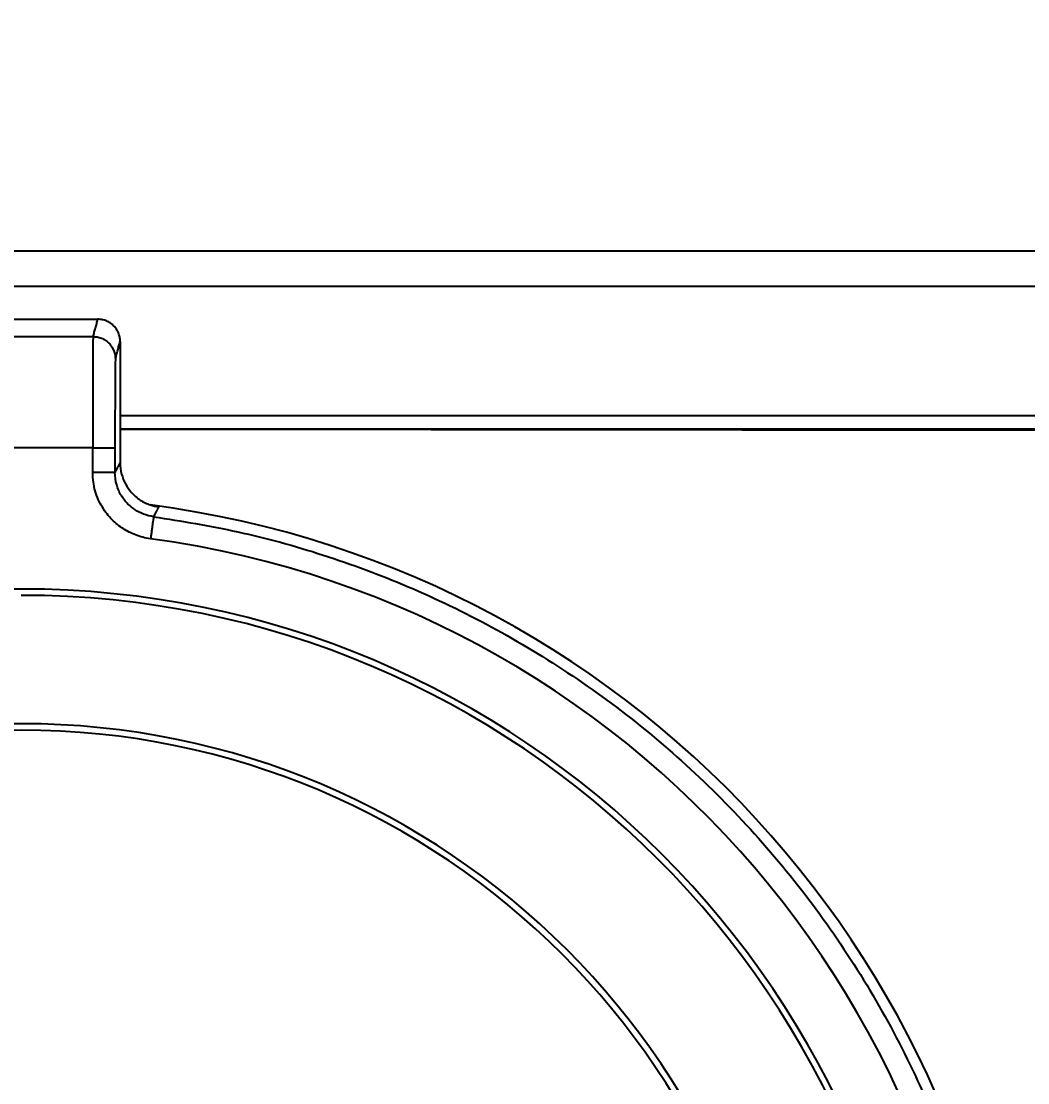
# Model space of a CAD drawing. Header units: millimetres. Extents: x 19741 to 22117, y -10160 to -6800.
# Drawn here: x 21620.58 to 21643.16, y -8803.24 to -8779.41 of the extents above; entities that cross this region are included whole.
import ezdxf

# ---------------------------------------------------------------- set-up
doc = ezdxf.new("R2010")
doc.units = ezdxf.units.MM
doc.styles.add('ARIAL', font='arial.ttf')
doc.dimstyles.get("Standard").update_dxf_attribs({"dimtxt": 15, "dimasz": 15, "dimexe": 0.18, "dimexo": 0.0625, "dimgap": 4, "dimtad": 0, "dimdec": 1, "dimdsep": 46, "dimtxsty": 'ARIAL', "dimcen": 0, "dimclrd": 5, "dimclre": 5, "dimclrt": 5, "dimadec": 0, "dimazin": 0, "dimtfac": 1, "dimtdec": 1, "dimtofl": 0, "dimtmove": 0, "dimatfit": 3, "dimfxl": 1, "dimtolj": 1, "dimtzin": 0, "dimarcsym": 0})

# ---------------------------------------------------------------- blocks, each defined once
blk = doc.blocks.new('*D125')
at = {"color": 5, "lineweight": -2, "transparency": 16777216}
for p, q in [((21702.253, -8779.476), (21702.253, -8906.67)), ((21551.093, -8797.165), (21551.093, -8906.67)), ((21551.093, -8906.49), (21528.434, -8906.49)), ((21687.253, -8906.49), (21566.093, -8906.49))]:
    blk.add_line(p, q, dxfattribs=at)
at = {"color": 5, "transparency": 16777216}
for points in [[(21566.093, -8903.99), (21566.093, -8908.99), (21551.093, -8906.49)], [(21687.253, -8903.99), (21687.253, -8908.99), (21702.253, -8906.49)]]:
    blk.add_solid(points, dxfattribs=at)
at = {"layer": 'Defpoints', "color": 0, "transparency": 16777216}
for p in [(21702.253, -8779.414), (21551.093, -8797.103), (21702.253, -8906.49)]:
    blk.add_point(p, dxfattribs=at)
at = {"color": 5, "transparency": 16777216, "insert": (21499.909, -8906.49), "char_height": 15, "attachment_point": 5, "style": 'ARIAL'}
blk.add_mtext('\\A1;151.2', dxfattribs=at)

msp = doc.modelspace()

# ---------------------------------------------------------------- linework, layer by layer
at = {"linetype": 'Continuous'}
for p, q in [((21572.432, -8784.563), (21658.132, -8784.563)), ((21572.432, -8785.363), (21658.132, -8785.363)), ((21622.797, -8788.263), (21658.132, -8788.263)), ((21622.797, -8788.563), (21658.132, -8788.563)), ((21622.797, -8788.571), (21657.952, -8788.609))]:
    msp.add_line(p, q, dxfattribs=at)
for radius, start, end in [(22.407, 277.6472, 82.5862), (21.655, 97.7002, 82.2998), (20.333, 90, 270), (20.333, 270, 90), (20.191, 270, 90), (17.31, 90, 180), (17.165, 90, 270), (17.31, 270, 90), (17.165, 270, 90)]:
    msp.add_arc((21620.578, -8812.489), radius, start, end, dxfattribs=at)
for points, degree in [([(21618.859, -8786.102), (21622.297, -8786.102)], 1), ([(21622.191, -8786.492), (21622.297, -8786.102)], 1), ([(21618.965, -8786.492), (21622.191, -8786.492)], 1), ([(21622.691, -8786.992), (21622.797, -8786.602)], 1), ([(21622.797, -8786.602), (21622.797, -8789.322)], 1), ([(21622.181, -8788.991), (21618.975, -8788.991)], 1), ([(21622.181, -8789.542), (21622.181, -8788.991)], 1), ([(21622.681, -8788.991), (21622.681, -8789.542)], 1), ([(21622.681, -8789.542), (21622.69, -8789.525), (21622.708, -8789.491), (21622.736, -8789.439), (21622.765, -8789.383), (21622.786, -8789.343), (21622.797, -8789.322)], 3), ([(21623.48, -8791.029), (21623.357, -8791.012), (21623.132, -8790.951), (21622.861, -8790.81), (21622.617, -8790.617), (21622.387, -8790.334), (21622.221, -8789.962), (21622.181, -8789.688), (21622.181, -8789.542)], 3)]:
    msp.add_open_spline(points, degree=degree, dxfattribs=at)
for points, knots in [([(21622.797, -8786.602), (21622.797, -8786.569), (21622.794, -8786.536), (21622.781, -8786.472), (21622.772, -8786.441), (21622.747, -8786.38), (21622.731, -8786.351), (21622.695, -8786.297), (21622.674, -8786.271), (21622.628, -8786.225), (21622.602, -8786.204), (21622.548, -8786.168), (21622.519, -8786.152), (21622.459, -8786.127), (21622.427, -8786.118), (21622.363, -8786.105), (21622.33, -8786.102), (21622.297, -8786.102)], [0, 0, 0, 0, 0.125, 0.125, 0.25, 0.25, 0.375, 0.375, 0.5, 0.5, 0.625, 0.625, 0.75, 0.75, 0.875, 0.875, 1, 1, 1, 1]), ([(21622.191, -8786.492), (21622.191, -8786.492), (21622.191, -8786.492), (21622.191, -8786.492), (21622.191, -8786.492), (21622.191, -8786.492), (21622.191, -8786.492), (21622.191, -8786.492), (21622.191, -8786.492), (21622.191, -8786.492), (21622.191, -8786.493), (21622.191, -8786.493), (21622.191, -8786.493), (21622.191, -8786.493), (21622.191, -8786.493), (21622.191, -8786.493), (21622.191, -8786.494), (21622.191, -8786.494), (21622.191, -8786.494), (21622.191, -8786.494), (21622.191, -8786.494), (21622.191, -8786.495), (21622.19, -8786.495), (21622.19, -8786.495), (21622.19, -8786.495), (21622.19, -8786.496), (21622.19, -8786.496), (21622.19, -8786.496), (21622.19, -8786.496), (21622.19, -8786.497), (21622.19, -8786.497), (21622.19, -8786.497), (21622.19, -8786.498), (21622.19, -8786.498), (21622.19, -8786.498), (21622.19, -8786.499), (21622.19, -8786.499), (21622.19, -8786.499), (21622.19, -8786.5), (21622.19, -8786.5), (21622.19, -8786.5), (21622.19, -8786.501), (21622.19, -8786.501), (21622.19, -8786.502), (21622.19, -8786.502), (21622.19, -8786.503), (21622.19, -8786.503), (21622.19, -8786.503), (21622.19, -8786.504), (21622.19, -8786.504), (21622.19, -8786.505), (21622.19, -8786.505), (21622.19, -8786.505), (21622.19, -8786.506), (21622.19, -8786.506), (21622.19, -8786.507), (21622.19, -8786.507), (21622.19, -8786.508), (21622.19, -8786.508), (21622.19, -8786.509), (21622.19, -8786.509), (21622.19, -8786.51), (21622.19, -8786.511), (21622.19, -8786.511), (21622.19, -8786.512), (21622.19, -8786.512), (21622.19, -8786.513), (21622.19, -8786.514), (21622.19, -8786.514), (21622.19, -8786.515), (21622.19, -8786.515), (21622.19, -8786.516), (21622.189, -8786.516), (21622.189, -8786.517), (21622.189, -8786.518), (21622.189, -8786.518), (21622.189, -8786.519), (21622.189, -8786.52), (21622.189, -8786.52), (21622.189, -8786.521), (21622.189, -8786.522), (21622.189, -8786.522), (21622.189, -8786.523), (21622.189, -8786.524), (21622.189, -8786.524), (21622.189, -8786.525), (21622.189, -8786.526), (21622.189, -8786.527), (21622.189, -8786.527), (21622.189, -8786.528), (21622.189, -8786.529), (21622.189, -8786.53), (21622.189, -8786.53), (21622.189, -8786.531), (21622.189, -8786.532), (21622.189, -8786.533), (21622.189, -8786.533), (21622.189, -8786.534), (21622.189, -8786.535), (21622.189, -8786.536), (21622.189, -8786.537), (21622.189, -8786.538), (21622.189, -8786.538), (21622.189, -8786.539), (21622.189, -8786.54), (21622.189, -8786.541), (21622.189, -8786.542), (21622.189, -8786.543), (21622.189, -8786.544), (21622.189, -8786.545), (21622.189, -8786.545), (21622.189, -8786.547), (21622.189, -8786.547), (21622.189, -8786.548), (21622.189, -8786.549), (21622.189, -8786.55), (21622.189, -8786.551), (21622.189, -8786.552), (21622.189, -8786.553), (21622.189, -8786.554), (21622.189, -8786.555), (21622.189, -8786.556), (21622.189, -8786.557), (21622.188, -8786.558), (21622.188, -8786.559), (21622.188, -8786.56), (21622.188, -8786.561), (21622.188, -8786.562), (21622.188, -8786.563), (21622.188, -8786.564), (21622.188, -8786.565), (21622.188, -8786.566), (21622.188, -8786.567), (21622.188, -8786.568), (21622.188, -8786.569), (21622.188, -8786.571), (21622.188, -8786.571), (21622.188, -8786.573), (21622.188, -8786.574), (21622.188, -8786.575), (21622.188, -8786.576), (21622.188, -8786.577), (21622.188, -8786.578), (21622.188, -8786.58), (21622.188, -8786.58), (21622.188, -8786.582), (21622.188, -8786.583), (21622.188, -8786.584), (21622.188, -8786.585), (21622.188, -8786.587), (21622.188, -8786.587), (21622.188, -8786.589), (21622.188, -8786.59), (21622.188, -8786.591), (21622.188, -8786.592), (21622.188, -8786.594), (21622.188, -8786.595), (21622.188, -8786.596), (21622.188, -8786.597), (21622.188, -8786.599), (21622.188, -8786.6), (21622.188, -8786.601), (21622.188, -8786.602), (21622.188, -8786.604), (21622.188, -8786.605), (21622.188, -8786.607), (21622.188, -8786.608), (21622.188, -8786.609), (21622.188, -8786.61), (21622.188, -8786.612), (21622.188, -8786.613), (21622.188, -8786.615), (21622.188, -8786.616), (21622.188, -8786.617), (21622.188, -8786.618), (21622.187, -8786.62), (21622.187, -8786.621), (21622.187, -8786.623), (21622.187, -8786.624), (21622.187, -8786.626), (21622.187, -8786.627), (21622.187, -8786.629), (21622.187, -8786.629), (21622.187, -8786.631), (21622.187, -8786.632), (21622.187, -8786.634), (21622.187, -8786.635), (21622.187, -8786.637), (21622.187, -8786.638), (21622.187, -8786.64), (21622.187, -8786.641), (21622.187, -8786.643), (21622.187, -8786.644), (21622.187, -8786.646), (21622.187, -8786.647), (21622.187, -8786.649), (21622.187, -8786.65), (21622.187, -8786.652), (21622.187, -8786.653), (21622.187, -8786.655), (21622.187, -8786.656), (21622.187, -8786.659), (21622.187, -8786.66), (21622.187, -8786.662), (21622.187, -8786.663), (21622.187, -8786.665), (21622.187, -8786.666), (21622.187, -8786.668), (21622.187, -8786.669), (21622.187, -8786.671), (21622.187, -8786.672), (21622.187, -8786.675), (21622.187, -8786.676), (21622.187, -8786.678), (21622.187, -8786.679), (21622.187, -8786.681), (21622.187, -8786.682), (21622.187, -8786.685), (21622.187, -8786.686), (21622.187, -8786.688), (21622.187, -8786.689), (21622.187, -8786.691), (21622.187, -8786.693), (21622.187, -8786.695), (21622.187, -8786.696), (21622.187, -8786.698), (21622.187, -8786.699), (21622.187, -8786.702), (21622.187, -8786.703), (21622.186, -8786.705), (21622.186, -8786.707), (21622.186, -8786.709), (21622.186, -8786.71), (21622.186, -8786.712), (21622.186, -8786.714), (21622.186, -8786.716), (21622.186, -8786.717), (21622.186, -8786.72), (21622.186, -8786.721), (21622.186, -8786.723), (21622.186, -8786.725), (21622.186, -8786.727), (21622.186, -8786.728), (21622.186, -8786.731), (21622.186, -8786.732), (21622.186, -8786.735), (21622.186, -8786.736), (21622.186, -8786.738), (21622.186, -8786.74), (21622.186, -8786.742), (21622.186, -8786.743), (21622.186, -8786.746), (21622.186, -8786.747), (21622.186, -8786.75), (21622.186, -8786.751), (21622.186, -8786.754), (21622.186, -8786.755), (21622.186, -8786.758), (21622.186, -8786.759), (21622.186, -8786.762), (21622.186, -8786.763), (21622.186, -8786.766), (21622.186, -8786.767), (21622.186, -8786.77), (21622.186, -8786.771), (21622.186, -8786.774), (21622.186, -8786.775), (21622.186, -8786.778), (21622.186, -8786.779), (21622.186, -8786.782), (21622.186, -8786.783), (21622.186, -8786.786), (21622.186, -8786.787), (21622.186, -8786.79), (21622.186, -8786.791), (21622.186, -8786.794), (21622.186, -8786.795), (21622.186, -8786.798), (21622.186, -8786.8), (21622.186, -8786.802), (21622.186, -8786.804), (21622.186, -8786.807), (21622.186, -8786.808), (21622.186, -8786.811), (21622.186, -8786.812), (21622.186, -8786.815), (21622.186, -8786.817), (21622.185, -8786.82), (21622.185, -8786.821), (21622.185, -8786.824), (21622.185, -8786.825), (21622.185, -8786.828), (21622.185, -8786.83), (21622.185, -8786.833), (21622.185, -8786.834), (21622.185, -8786.837), (21622.185, -8786.839), (21622.185, -8786.842), (21622.185, -8786.843), (21622.185, -8786.846), (21622.185, -8786.848), (21622.185, -8786.851), (21622.185, -8786.852), (21622.185, -8786.855), (21622.185, -8786.857), (21622.185, -8786.86), (21622.185, -8786.861), (21622.185, -8786.864), (21622.185, -8786.866), (21622.185, -8786.869), (21622.185, -8786.87), (21622.185, -8786.873), (21622.185, -8786.875), (21622.185, -8786.878), (21622.185, -8786.88), (21622.185, -8786.883), (21622.185, -8786.884), (21622.185, -8786.887), (21622.185, -8786.889), (21622.185, -8786.892), (21622.185, -8786.894), (21622.185, -8786.897), (21622.185, -8786.899), (21622.185, -8786.902), (21622.185, -8786.903), (21622.185, -8786.907), (21622.185, -8786.908), (21622.185, -8786.911), (21622.185, -8786.913), (21622.185, -8786.916), (21622.185, -8786.918), (21622.185, -8786.921), (21622.185, -8786.923), (21622.185, -8786.926), (21622.185, -8786.928), (21622.185, -8786.931), (21622.185, -8786.933), (21622.185, -8786.936), (21622.185, -8786.938), (21622.185, -8786.941), (21622.185, -8786.943), (21622.185, -8786.946), (21622.185, -8786.948), (21622.185, -8786.951), (21622.185, -8786.953), (21622.185, -8786.956), (21622.185, -8786.958), (21622.185, -8786.961), (21622.184, -8786.963), (21622.184, -8786.966), (21622.184, -8786.968), (21622.184, -8786.972), (21622.184, -8786.973), (21622.184, -8786.977), (21622.184, -8786.978), (21622.184, -8786.982), (21622.184, -8786.984), (21622.184, -8786.987), (21622.184, -8786.989), (21622.184, -8786.992), (21622.184, -8786.994), (21622.184, -8786.998), (21622.184, -8786.999), (21622.184, -8787.003), (21622.184, -8787.005), (21622.184, -8787.008), (21622.184, -8787.01), (21622.184, -8787.014), (21622.184, -8787.015), (21622.184, -8787.019), (21622.184, -8787.021), (21622.184, -8787.024), (21622.184, -8787.026), (21622.184, -8787.03), (21622.184, -8787.032), (21622.184, -8787.035), (21622.184, -8787.037), (21622.184, -8787.041), (21622.184, -8787.042), (21622.184, -8787.046), (21622.184, -8787.048), (21622.184, -8787.052), (21622.184, -8787.053), (21622.184, -8787.057), (21622.184, -8787.059), (21622.184, -8787.063), (21622.184, -8787.065), (21622.184, -8787.068), (21622.184, -8787.07), (21622.184, -8787.074), (21622.184, -8787.076), (21622.184, -8787.079), (21622.184, -8787.081), (21622.184, -8787.085), (21622.184, -8787.087), (21622.184, -8787.091), (21622.184, -8787.093), (21622.184, -8787.096), (21622.184, -8787.098), (21622.184, -8787.102), (21622.184, -8787.104), (21622.184, -8787.108), (21622.184, -8787.11), (21622.184, -8787.114), (21622.184, -8787.116), (21622.184, -8787.119), (21622.184, -8787.121), (21622.184, -8787.125), (21622.184, -8787.127), (21622.184, -8787.131), (21622.184, -8787.133), (21622.184, -8787.137), (21622.184, -8787.139), (21622.184, -8787.143), (21622.184, -8787.145), (21622.183, -8787.149), (21622.183, -8787.151), (21622.183, -8787.155), (21622.183, -8787.157), (21622.183, -8787.16), (21622.183, -8787.162), (21622.183, -8787.166), (21622.183, -8787.168), (21622.183, -8787.172), (21622.183, -8787.174), (21622.183, -8787.178), (21622.183, -8787.18), (21622.183, -8787.184), (21622.183, -8787.186), (21622.183, -8787.191), (21622.183, -8787.193), (21622.183, -8787.197), (21622.183, -8787.199), (21622.183, -8787.203), (21622.183, -8787.205), (21622.183, -8787.209), (21622.183, -8787.211), (21622.183, -8787.215), (21622.183, -8787.217), (21622.183, -8787.221), (21622.183, -8787.223), (21622.183, -8787.227), (21622.183, -8787.229), (21622.183, -8787.233), (21622.183, -8787.236), (21622.183, -8787.24), (21622.183, -8787.242), (21622.183, -8787.246), (21622.183, -8787.248), (21622.183, -8787.252), (21622.183, -8787.254), (21622.183, -8787.259), (21622.183, -8787.261), (21622.183, -8787.265), (21622.183, -8787.267), (21622.183, -8787.271), (21622.183, -8787.273), (21622.183, -8787.278), (21622.183, -8787.28), (21622.183, -8787.284), (21622.183, -8787.286), (21622.183, -8787.29), (21622.183, -8787.292), (21622.183, -8787.297), (21622.183, -8787.299), (21622.183, -8787.303), (21622.183, -8787.305), (21622.183, -8787.31), (21622.183, -8787.312), (21622.183, -8787.316), (21622.183, -8787.318), (21622.183, -8787.323), (21622.183, -8787.325), (21622.183, -8787.329), (21622.183, -8787.331), (21622.183, -8787.336), (21622.183, -8787.338), (21622.183, -8787.342), (21622.183, -8787.344), (21622.183, -8787.349), (21622.183, -8787.351), (21622.183, -8787.355), (21622.183, -8787.358), (21622.183, -8787.362), (21622.183, -8787.364), (21622.183, -8787.369), (21622.183, -8787.371), (21622.183, -8787.375), (21622.183, -8787.378), (21622.183, -8787.382), (21622.183, -8787.384), (21622.183, -8787.389), (21622.183, -8787.391), (21622.182, -8787.395), (21622.182, -8787.398), (21622.182, -8787.402), (21622.182, -8787.404), (21622.182, -8787.409), (21622.182, -8787.411), (21622.182, -8787.416), (21622.182, -8787.418), (21622.182, -8787.423), (21622.182, -8787.425), (21622.182, -8787.429), (21622.182, -8787.432), (21622.182, -8787.436), (21622.182, -8787.438), (21622.182, -8787.443), (21622.182, -8787.445), (21622.182, -8787.45), (21622.182, -8787.452), (21622.182, -8787.457), (21622.182, -8787.459), (21622.182, -8787.464), (21622.182, -8787.466), (21622.182, -8787.471), (21622.182, -8787.473), (21622.182, -8787.478), (21622.182, -8787.48), (21622.182, -8787.485), (21622.182, -8787.487), (21622.182, -8787.491), (21622.182, -8787.494), (21622.182, -8787.498), (21622.182, -8787.501), (21622.182, -8787.506), (21622.182, -8787.508), (21622.182, -8787.513), (21622.182, -8787.515), (21622.182, -8787.52), (21622.182, -8787.522), (21622.182, -8787.527), (21622.182, -8787.529), (21622.182, -8787.534), (21622.182, -8787.536), (21622.182, -8787.541), (21622.182, -8787.543), (21622.182, -8787.548), (21622.182, -8787.55), (21622.182, -8787.555), (21622.182, -8787.558), (21622.182, -8787.562), (21622.182, -8787.565), (21622.182, -8787.57), (21622.182, -8787.572), (21622.182, -8787.577), (21622.182, -8787.579), (21622.182, -8787.584), (21622.182, -8787.586), (21622.182, -8787.591), (21622.182, -8787.594), (21622.182, -8787.598), (21622.182, -8787.601), (21622.182, -8787.606), (21622.182, -8787.608), (21622.182, -8787.613), (21622.182, -8787.615), (21622.182, -8787.62), (21622.182, -8787.623), (21622.182, -8787.628), (21622.182, -8787.63), (21622.182, -8787.635), (21622.182, -8787.637), (21622.182, -8787.642), (21622.182, -8787.645), (21622.182, -8787.65), (21622.182, -8787.652), (21622.182, -8787.657), (21622.182, -8787.66), (21622.182, -8787.664), (21622.182, -8787.667), (21622.182, -8787.672), (21622.182, -8787.674), (21622.182, -8787.679), (21622.182, -8787.682), (21622.182, -8787.687), (21622.182, -8787.689), (21622.182, -8787.694), (21622.182, -8787.697), (21622.182, -8787.702), (21622.182, -8787.704), (21622.182, -8787.709), (21622.182, -8787.712), (21622.182, -8787.717), (21622.182, -8787.719), (21622.182, -8787.724), (21622.182, -8787.727), (21622.182, -8787.732), (21622.182, -8787.734), (21622.182, -8787.739), (21622.182, -8787.742), (21622.181, -8787.747), (21622.181, -8787.749), (21622.181, -8787.755), (21622.181, -8787.757), (21622.181, -8787.762), (21622.181, -8787.765), (21622.181, -8787.77), (21622.181, -8787.772), (21622.181, -8787.777), (21622.181, -8787.78), (21622.181, -8787.785), (21622.181, -8787.788), (21622.181, -8787.793), (21622.181, -8787.795), (21622.181, -8787.8), (21622.181, -8787.803), (21622.181, -8787.808), (21622.181, -8787.811), (21622.181, -8787.816), (21622.181, -8787.818), (21622.181, -8787.823), (21622.181, -8787.826), (21622.181, -8787.831), (21622.181, -8787.834), (21622.181, -8787.839), (21622.181, -8787.842), (21622.181, -8787.847), (21622.181, -8787.849), (21622.181, -8787.854), (21622.181, -8787.857), (21622.181, -8787.862), (21622.181, -8787.865), (21622.181, -8787.87), (21622.181, -8787.873), (21622.181, -8787.878), (21622.181, -8787.881), (21622.181, -8787.886), (21622.181, -8787.888), (21622.181, -8787.894), (21622.181, -8787.896), (21622.181, -8787.901), (21622.181, -8787.904), (21622.181, -8787.909), (21622.181, -8787.912), (21622.181, -8787.917), (21622.181, -8787.92), (21622.181, -8787.925), (21622.181, -8787.928), (21622.181, -8787.933), (21622.181, -8787.936), (21622.181, -8787.941), (21622.181, -8787.944), (21622.181, -8787.949), (21622.181, -8787.952), (21622.181, -8787.957), (21622.181, -8787.96), (21622.181, -8787.965), (21622.181, -8787.967), (21622.181, -8787.973), (21622.181, -8787.975), (21622.181, -8787.981), (21622.181, -8787.983), (21622.181, -8787.989), (21622.181, -8787.991), (21622.181, -8787.997), (21622.181, -8788), (21622.181, -8788.005), (21622.181, -8788.008), (21622.181, -8788.013), (21622.181, -8788.016), (21622.181, -8788.021), (21622.181, -8788.024), (21622.181, -8788.029), (21622.181, -8788.032), (21622.181, -8788.037), (21622.181, -8788.04), (21622.181, -8788.045), (21622.181, -8788.048), (21622.181, -8788.053), (21622.181, -8788.056), (21622.181, -8788.061), (21622.181, -8788.064), (21622.181, -8788.07), (21622.181, -8788.072), (21622.181, -8788.078), (21622.181, -8788.08), (21622.181, -8788.086), (21622.181, -8788.089), (21622.181, -8788.094), (21622.181, -8788.097), (21622.181, -8788.102), (21622.181, -8788.105), (21622.181, -8788.11), (21622.181, -8788.113), (21622.181, -8788.118), (21622.181, -8788.121), (21622.181, -8788.127), (21622.181, -8788.129), (21622.181, -8788.135), (21622.181, -8788.138), (21622.181, -8788.143), (21622.181, -8788.146), (21622.181, -8788.151), (21622.181, -8788.154), (21622.181, -8788.16), (21622.181, -8788.162), (21622.181, -8788.168), (21622.181, -8788.171), (21622.181, -8788.176), (21622.181, -8788.179), (21622.181, -8788.184), (21622.181, -8788.187), (21622.181, -8788.193), (21622.181, -8788.195), (21622.181, -8788.201), (21622.181, -8788.204), (21622.181, -8788.209), (21622.181, -8788.212), (21622.181, -8788.217), (21622.181, -8788.22), (21622.181, -8788.226), (21622.181, -8788.229), (21622.181, -8788.234), (21622.181, -8788.237), (21622.181, -8788.242), (21622.181, -8788.245), (21622.181, -8788.251), (21622.181, -8788.254), (21622.181, -8788.259), (21622.181, -8788.262), (21622.181, -8788.268), (21622.181, -8788.27), (21622.181, -8788.276), (21622.181, -8788.279), (21622.181, -8788.284), (21622.181, -8788.287), (21622.181, -8788.293), (21622.181, -8788.295), (21622.181, -8788.301), (21622.181, -8788.304), (21622.181, -8788.309), (21622.181, -8788.312), (21622.181, -8788.318), (21622.181, -8788.321), (21622.181, -8788.326), (21622.181, -8788.329), (21622.181, -8788.335), (21622.181, -8788.338), (21622.181, -8788.343), (21622.181, -8788.346), (21622.181, -8788.352), (21622.181, -8788.354), (21622.181, -8788.36), (21622.181, -8788.363), (21622.181, -8788.369), (21622.181, -8788.371), (21622.181, -8788.377), (21622.181, -8788.38), (21622.181, -8788.385), (21622.181, -8788.388), (21622.181, -8788.394), (21622.181, -8788.397), (21622.181, -8788.402), (21622.181, -8788.405), (21622.181, -8788.411), (21622.181, -8788.414), (21622.181, -8788.419), (21622.181, -8788.422), (21622.181, -8788.428), (21622.181, -8788.431), (21622.181, -8788.436), (21622.181, -8788.439), (21622.181, -8788.445), (21622.181, -8788.448), (21622.181, -8788.454), (21622.181, -8788.456), (21622.181, -8788.462), (21622.181, -8788.465), (21622.181, -8788.471), (21622.181, -8788.473), (21622.181, -8788.479), (21622.181, -8788.482), (21622.181, -8788.488), (21622.181, -8788.491), (21622.181, -8788.496), (21622.181, -8788.499), (21622.181, -8788.505), (21622.181, -8788.508), (21622.181, -8788.513), (21622.181, -8788.516), (21622.181, -8788.522), (21622.181, -8788.525), (21622.181, -8788.531), (21622.181, -8788.533), (21622.181, -8788.539), (21622.181, -8788.542), (21622.181, -8788.548), (21622.181, -8788.551), (21622.181, -8788.556), (21622.181, -8788.559), (21622.181, -8788.565), (21622.181, -8788.568), (21622.181, -8788.574), (21622.181, -8788.576), (21622.181, -8788.582), (21622.181, -8788.585), (21622.181, -8788.591), (21622.181, -8788.594), (21622.181, -8788.599), (21622.181, -8788.602), (21622.181, -8788.608), (21622.181, -8788.611), (21622.181, -8788.617), (21622.181, -8788.62), (21622.181, -8788.625), (21622.181, -8788.628), (21622.181, -8788.634), (21622.181, -8788.637), (21622.181, -8788.643), (21622.181, -8788.646), (21622.181, -8788.651), (21622.181, -8788.654), (21622.181, -8788.66), (21622.181, -8788.663), (21622.181, -8788.669), (21622.181, -8788.672), (21622.181, -8788.677), (21622.181, -8788.68), (21622.181, -8788.686), (21622.181, -8788.689), (21622.181, -8788.695), (21622.181, -8788.698), (21622.181, -8788.703), (21622.181, -8788.706), (21622.181, -8788.712), (21622.181, -8788.715), (21622.181, -8788.721), (21622.181, -8788.724), (21622.181, -8788.729), (21622.181, -8788.732), (21622.181, -8788.738), (21622.181, -8788.741), (21622.181, -8788.747), (21622.181, -8788.75), (21622.181, -8788.756), (21622.181, -8788.759), (21622.181, -8788.764), (21622.181, -8788.767), (21622.181, -8788.773), (21622.181, -8788.776), (21622.181, -8788.782), (21622.181, -8788.785), (21622.181, -8788.79), (21622.181, -8788.793), (21622.181, -8788.799), (21622.181, -8788.802), (21622.181, -8788.808), (21622.181, -8788.811), (21622.181, -8788.817), (21622.181, -8788.82), (21622.181, -8788.825), (21622.181, -8788.828), (21622.181, -8788.834), (21622.181, -8788.837), (21622.181, -8788.843), (21622.181, -8788.846), (21622.181, -8788.852), (21622.181, -8788.855), (21622.181, -8788.86), (21622.181, -8788.863), (21622.181, -8788.869), (21622.181, -8788.872), (21622.181, -8788.878), (21622.181, -8788.881), (21622.181, -8788.887), (21622.181, -8788.889), (21622.181, -8788.895), (21622.181, -8788.898), (21622.181, -8788.904), (21622.181, -8788.907), (21622.181, -8788.913), (21622.181, -8788.916), (21622.181, -8788.921), (21622.181, -8788.924), (21622.181, -8788.93), (21622.181, -8788.933), (21622.181, -8788.939), (21622.181, -8788.942), (21622.181, -8788.948), (21622.181, -8788.951), (21622.181, -8788.956), (21622.181, -8788.959), (21622.181, -8788.965), (21622.181, -8788.968), (21622.181, -8788.974), (21622.181, -8788.977), (21622.181, -8788.983), (21622.181, -8788.986), (21622.181, -8788.989), (21622.181, -8788.99), (21622.181, -8788.991)], [0, 0, 0, 0, 0.00097, 0.00097, 0.003215, 0.003215, 0.005461, 0.005461, 0.007707, 0.007707, 0.009954, 0.009954, 0.012201, 0.012201, 0.014449, 0.014449, 0.016697, 0.016697, 0.018946, 0.018946, 0.021196, 0.021196, 0.023445, 0.023445, 0.025696, 0.025696, 0.027947, 0.027947, 0.030198, 0.030198, 0.03245, 0.03245, 0.034702, 0.034702, 0.036954, 0.036954, 0.039207, 0.039207, 0.041461, 0.041461, 0.043714, 0.043714, 0.045968, 0.045968, 0.048222, 0.048222, 0.050477, 0.050477, 0.052731, 0.052731, 0.054986, 0.054986, 0.057242, 0.057242, 0.059497, 0.059497, 0.061753, 0.061753, 0.064008, 0.064008, 0.066264, 0.066264, 0.06852, 0.06852, 0.070777, 0.070777, 0.073033, 0.073033, 0.075289, 0.075289, 0.077546, 0.077546, 0.079802, 0.079802, 0.082059, 0.082059, 0.084315, 0.084315, 0.086572, 0.086572, 0.088828, 0.088828, 0.091085, 0.091085, 0.093341, 0.093341, 0.095597, 0.095597, 0.097853, 0.097853, 0.100109, 0.100109, 0.102365, 0.102365, 0.104621, 0.104621, 0.106876, 0.106876, 0.109132, 0.109132, 0.111387, 0.111387, 0.113642, 0.113642, 0.115896, 0.115896, 0.118151, 0.118151, 0.120405, 0.120405, 0.122659, 0.122659, 0.124912, 0.124912, 0.127165, 0.127165, 0.129418, 0.129418, 0.13167, 0.13167, 0.133922, 0.133922, 0.136174, 0.136174, 0.138425, 0.138425, 0.140676, 0.140676, 0.142926, 0.142926, 0.145176, 0.145176, 0.147425, 0.147425, 0.149674, 0.149674, 0.151922, 0.151922, 0.15417, 0.15417, 0.156417, 0.156417, 0.158663, 0.158663, 0.160909, 0.160909, 0.163154, 0.163154, 0.165399, 0.165399, 0.167643, 0.167643, 0.169886, 0.169886, 0.172129, 0.172129, 0.174373, 0.174373, 0.176617, 0.176617, 0.178861, 0.178861, 0.181106, 0.181106, 0.183352, 0.183352, 0.185598, 0.185598, 0.187844, 0.187844, 0.190091, 0.190091, 0.192338, 0.192338, 0.194585, 0.194585, 0.196833, 0.196833, 0.199081, 0.199081, 0.20133, 0.20133, 0.203579, 0.203579, 0.205829, 0.205829, 0.208078, 0.208078, 0.210328, 0.210328, 0.212578, 0.212578, 0.214829, 0.214829, 0.21708, 0.21708, 0.219331, 0.219331, 0.221582, 0.221582, 0.223834, 0.223834, 0.226086, 0.226086, 0.228338, 0.228338, 0.23059, 0.23059, 0.232843, 0.232843, 0.235095, 0.235095, 0.237348, 0.237348, 0.239601, 0.239601, 0.241854, 0.241854, 0.244107, 0.244107, 0.24636, 0.24636, 0.248614, 0.248614, 0.250867, 0.250867, 0.253121, 0.253121, 0.255375, 0.255375, 0.257628, 0.257628, 0.259882, 0.259882, 0.262136, 0.262136, 0.264389, 0.264389, 0.266643, 0.266643, 0.268897, 0.268897, 0.271151, 0.271151, 0.273404, 0.273404, 0.275658, 0.275658, 0.277912, 0.277912, 0.280165, 0.280165, 0.282419, 0.282419, 0.284672, 0.284672, 0.286925, 0.286925, 0.289178, 0.289178, 0.291431, 0.291431, 0.293684, 0.293684, 0.295936, 0.295936, 0.298189, 0.298189, 0.300441, 0.300441, 0.302693, 0.302693, 0.304945, 0.304945, 0.307197, 0.307197, 0.309448, 0.309448, 0.311699, 0.311699, 0.31395, 0.31395, 0.316201, 0.316201, 0.318451, 0.318451, 0.320701, 0.320701, 0.322951, 0.322951, 0.325201, 0.325201, 0.327452, 0.327452, 0.329703, 0.329703, 0.331955, 0.331955, 0.334207, 0.334207, 0.336459, 0.336459, 0.338711, 0.338711, 0.340964, 0.340964, 0.343217, 0.343217, 0.345471, 0.345471, 0.347724, 0.347724, 0.349978, 0.349978, 0.352232, 0.352232, 0.354487, 0.354487, 0.356741, 0.356741, 0.358996, 0.358996, 0.361251, 0.361251, 0.363506, 0.363506, 0.365761, 0.365761, 0.368016, 0.368016, 0.370272, 0.370272, 0.372528, 0.372528, 0.374783, 0.374783, 0.377039, 0.377039, 0.379295, 0.379295, 0.381551, 0.381551, 0.383807, 0.383807, 0.386063, 0.386063, 0.388319, 0.388319, 0.390574, 0.390574, 0.39283, 0.39283, 0.395086, 0.395086, 0.397342, 0.397342, 0.399598, 0.399598, 0.401854, 0.401854, 0.404109, 0.404109, 0.406365, 0.406365, 0.40862, 0.40862, 0.410875, 0.410875, 0.41313, 0.41313, 0.415385, 0.415385, 0.41764, 0.41764, 0.419895, 0.419895, 0.422149, 0.422149, 0.424403, 0.424403, 0.426657, 0.426657, 0.428911, 0.428911, 0.431164, 0.431164, 0.433417, 0.433417, 0.43567, 0.43567, 0.437923, 0.437923, 0.440175, 0.440175, 0.442427, 0.442427, 0.444678, 0.444678, 0.446929, 0.446929, 0.44918, 0.44918, 0.451431, 0.451431, 0.453681, 0.453681, 0.455931, 0.455931, 0.458181, 0.458181, 0.460432, 0.460432, 0.462683, 0.462683, 0.464934, 0.464934, 0.467186, 0.467186, 0.469438, 0.469438, 0.47169, 0.47169, 0.473943, 0.473943, 0.476196, 0.476196, 0.478449, 0.478449, 0.480703, 0.480703, 0.482956, 0.482956, 0.48521, 0.48521, 0.487464, 0.487464, 0.489719, 0.489719, 0.491973, 0.491973, 0.494228, 0.494228, 0.496483, 0.496483, 0.498738, 0.498738, 0.500993, 0.500993, 0.503248, 0.503248, 0.505503, 0.505503, 0.507759, 0.507759, 0.510014, 0.510014, 0.51227, 0.51227, 0.514525, 0.514525, 0.516781, 0.516781, 0.519037, 0.519037, 0.521292, 0.521292, 0.523548, 0.523548, 0.525804, 0.525804, 0.528059, 0.528059, 0.530315, 0.530315, 0.53257, 0.53257, 0.534826, 0.534826, 0.537081, 0.537081, 0.539336, 0.539336, 0.541591, 0.541591, 0.543846, 0.543846, 0.546101, 0.546101, 0.548356, 0.548356, 0.55061, 0.55061, 0.552864, 0.552864, 0.555118, 0.555118, 0.557372, 0.557372, 0.559626, 0.559626, 0.561879, 0.561879, 0.564133, 0.564133, 0.566385, 0.566385, 0.568638, 0.568638, 0.57089, 0.57089, 0.573143, 0.573143, 0.575395, 0.575395, 0.577648, 0.577648, 0.579901, 0.579901, 0.582154, 0.582154, 0.584408, 0.584408, 0.586662, 0.586662, 0.588916, 0.588916, 0.59117, 0.59117, 0.593425, 0.593425, 0.595679, 0.595679, 0.597934, 0.597934, 0.600189, 0.600189, 0.602444, 0.602444, 0.6047, 0.6047, 0.606955, 0.606955, 0.609211, 0.609211, 0.611467, 0.611467, 0.613722, 0.613722, 0.615978, 0.615978, 0.618234, 0.618234, 0.62049, 0.62049, 0.622746, 0.622746, 0.625002, 0.625002, 0.627258, 0.627258, 0.629514, 0.629514, 0.63177, 0.63177, 0.634026, 0.634026, 0.636282, 0.636282, 0.638538, 0.638538, 0.640794, 0.640794, 0.643049, 0.643049, 0.645305, 0.645305, 0.64756, 0.64756, 0.649816, 0.649816, 0.652071, 0.652071, 0.654326, 0.654326, 0.656581, 0.656581, 0.658835, 0.658835, 0.66109, 0.66109, 0.663344, 0.663344, 0.665598, 0.665598, 0.667852, 0.667852, 0.670105, 0.670105, 0.672358, 0.672358, 0.674611, 0.674611, 0.676864, 0.676864, 0.679117, 0.679117, 0.681369, 0.681369, 0.683622, 0.683622, 0.685876, 0.685876, 0.68813, 0.68813, 0.690383, 0.690383, 0.692638, 0.692638, 0.694892, 0.694892, 0.697147, 0.697147, 0.699402, 0.699402, 0.701657, 0.701657, 0.703912, 0.703912, 0.706168, 0.706168, 0.708423, 0.708423, 0.710679, 0.710679, 0.712935, 0.712935, 0.715191, 0.715191, 0.717447, 0.717447, 0.719703, 0.719703, 0.721959, 0.721959, 0.724216, 0.724216, 0.726472, 0.726472, 0.728729, 0.728729, 0.730985, 0.730985, 0.733241, 0.733241, 0.735498, 0.735498, 0.737754, 0.737754, 0.740011, 0.740011, 0.742267, 0.742267, 0.744523, 0.744523, 0.74678, 0.74678, 0.749036, 0.749036, 0.751292, 0.751292, 0.753548, 0.753548, 0.755803, 0.755803, 0.758059, 0.758059, 0.760314, 0.760314, 0.76257, 0.76257, 0.764825, 0.764825, 0.76708, 0.76708, 0.769334, 0.769334, 0.771589, 0.771589, 0.773843, 0.773843, 0.776097, 0.776097, 0.778351, 0.778351, 0.780604, 0.780604, 0.782858, 0.782858, 0.785112, 0.785112, 0.787367, 0.787367, 0.789621, 0.789621, 0.791876, 0.791876, 0.79413, 0.79413, 0.796385, 0.796385, 0.79864, 0.79864, 0.800895, 0.800895, 0.80315, 0.80315, 0.805406, 0.805406, 0.807661, 0.807661, 0.809916, 0.809916, 0.812172, 0.812172, 0.814427, 0.814427, 0.816682, 0.816682, 0.818938, 0.818938, 0.821193, 0.821193, 0.823449, 0.823449, 0.825704, 0.825704, 0.82796, 0.82796, 0.830215, 0.830215, 0.83247, 0.83247, 0.834725, 0.834725, 0.83698, 0.83698, 0.839235, 0.839235, 0.84149, 0.84149, 0.843745, 0.843745, 0.845999, 0.845999, 0.848254, 0.848254, 0.850508, 0.850508, 0.852762, 0.852762, 0.855016, 0.855016, 0.85727, 0.85727, 0.859523, 0.859523, 0.861777, 0.861777, 0.86403, 0.86403, 0.866282, 0.866282, 0.868535, 0.868535, 0.870787, 0.870787, 0.873039, 0.873039, 0.875291, 0.875291, 0.877542, 0.877542, 0.879793, 0.879793, 0.882044, 0.882044, 0.884294, 0.884294, 0.886545, 0.886545, 0.888796, 0.888796, 0.891047, 0.891047, 0.893299, 0.893299, 0.895551, 0.895551, 0.897804, 0.897804, 0.900057, 0.900057, 0.90231, 0.90231, 0.904564, 0.904564, 0.906818, 0.906818, 0.909072, 0.909072, 0.911327, 0.911327, 0.913582, 0.913582, 0.915837, 0.915837, 0.918093, 0.918093, 0.920349, 0.920349, 0.922604, 0.922604, 0.92486, 0.92486, 0.927117, 0.927117, 0.929373, 0.929373, 0.93163, 0.93163, 0.933886, 0.933886, 0.936143, 0.936143, 0.9384, 0.9384, 0.940657, 0.940657, 0.942914, 0.942914, 0.94517, 0.94517, 0.947427, 0.947427, 0.949684, 0.949684, 0.951941, 0.951941, 0.954198, 0.954198, 0.956455, 0.956455, 0.958711, 0.958711, 0.960968, 0.960968, 0.963224, 0.963224, 0.96548, 0.96548, 0.967736, 0.967736, 0.969992, 0.969992, 0.972248, 0.972248, 0.974504, 0.974504, 0.976759, 0.976759, 0.979014, 0.979014, 0.981268, 0.981268, 0.983523, 0.983523, 0.985777, 0.985777, 0.988031, 0.988031, 0.990284, 0.990284, 0.992537, 0.992537, 0.99479, 0.99479, 0.997042, 0.997042, 0.999294, 0.999294, 1, 1, 1, 1]), ([(21622.691, -8786.992), (21622.69, -8786.995), (21622.688, -8787.052), (21622.686, -8787.24), (21622.684, -8787.484), (21622.683, -8787.751), (21622.682, -8788.026), (21622.681, -8788.304), (21622.681, -8788.618), (21622.681, -8788.862), (21622.681, -8788.991)], [0, 0, 0, 0, 0.125, 0.25, 0.375, 0.5, 0.625, 0.75, 0.875, 1, 1, 1, 1]), ([(21622.797, -8789.322), (21622.797, -8789.409), (21622.819, -8789.573), (21622.908, -8789.8), (21623.049, -8790.002), (21623.24, -8790.166), (21623.453, -8790.27), (21623.597, -8790.304), (21623.66, -8790.313)], [0, 0, 0, 0, 0.180792, 0.342792, 0.509556, 0.691038, 0.866926, 1, 1, 1, 1]), ([(21623.547, -8790.533), (21623.47, -8790.523), (21623.327, -8790.486), (21623.132, -8790.387), (21622.96, -8790.248), (21622.812, -8790.059), (21622.706, -8789.817), (21622.681, -8789.635), (21622.681, -8789.542)], [0, 0, 0, 0, 0.161702, 0.306492, 0.453751, 0.621035, 0.805722, 1, 1, 1, 1])]:
    msp.add_open_spline(points, degree=3, knots=knots, dxfattribs=at)
for points, weights, degree in [([(21622.191, -8786.492), (21622.691, -8786.492), (21622.691, -8786.992)], [1, 0.70714225746, 1], 2), ([(21622.181, -8788.991), (21622.472, -8788.991), (21622.679, -8788.991), (21622.681, -8788.991)], [1, 0.805901946865, 0.806039021245, 1], 3), ([(21622.681, -8789.542), (21622.679, -8789.542), (21622.472, -8789.542), (21622.181, -8789.542)], [1, 0.805970371388, 0.805970371388, 1], 3), ([(21623.547, -8790.533), (21623.546, -8790.538), (21623.48, -8791.029)], [1, 0.710799473878, 1], 2)]:
    msp.add_rational_spline(points, weights, degree=degree, dxfattribs=at)
for points, weights, degree, knots in [([(21623.66, -8790.313), (21623.654, -8790.323), (21623.649, -8790.334), (21623.631, -8790.369), (21623.619, -8790.393), (21623.594, -8790.44), (21623.583, -8790.463), (21623.563, -8790.501), (21623.555, -8790.517), (21623.547, -8790.533)], [1, 1.04491792841, 1.09185347711, 1.14089727342, 1.14089727342, 1.14089727342, 1.14089727342, 1.09185347711, 1.04491792841, 1], 3, [0, 0, 0, 0, 0.142809, 0.142809, 0.474447, 0.474447, 0.782292, 0.782292, 1, 1, 1, 1]), ([(21620.578, -8834.644), (21599.864, -8834.644), (21598.473, -8813.976), (21597.082, -8793.309), (21617.609, -8790.533)], [1, 0.730460954689, 1, 0.730460954689, 1], 2, [0, 0, 0, 0.5, 0.5, 1, 1, 1]), ([(21623.547, -8790.533), (21644.074, -8793.309), (21642.683, -8813.976), (21641.292, -8834.644), (21620.578, -8834.644)], [1, 0.730460954689, 1, 0.730460954689, 1], 2, [0, 0, 0, 0.5, 0.5, 1, 1, 1])]:
    msp.add_rational_spline(points, weights, degree=degree, knots=knots, dxfattribs=at)

# ---------------------------------------------------------------- dimensions: what is measured, and where the dimension line sits
dim = msp.add_linear_dim(base=(21702.253, -8906.49), p1=(21551.093, -8797.103), p2=(21702.253, -8779.414), text='151.2', dimstyle='Standard', override={"dimpost": '(<>)', "dimtfillclr": 7})
dim.commit()
dim.dimension.update_dxf_attribs({"geometry": '*D125', "text_midpoint": (21499.909, -8906.49), "dimtype": 160})

doc.saveas('drawing.dxf')
